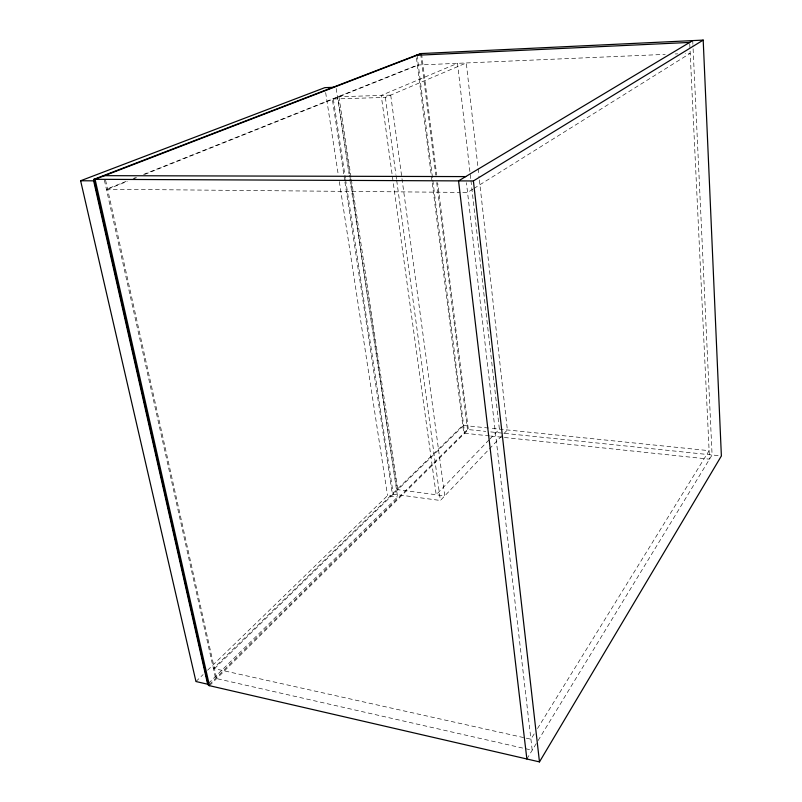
<?xml version="1.0" encoding="UTF-8"?>
<svg xmlns="http://www.w3.org/2000/svg" width="802" height="802" viewBox="0 0 802 802"><rect width="100%" height="100%" fill="white"/><g stroke="black" fill="none" stroke-linecap="round" stroke-linejoin="round"><path stroke-width="0.6" stroke-dasharray="4.01 3.01" d="M526.864 758.983L537.42 741.67M538.072 740.597L712.086 454.965L692.958 45.594M534.212 733.88L530.924 739.203L526.032 738.111M537.5 728.557L709.118 450.674L489.822 428.158M344.94 181.984L392.348 494.032L440.388 500.478L488.498 449.832M489.36 448.919L507.375 429.962L478.964 176.159M488.999 439.927L436.188 494.744L381.231 95.428L457.511 63.328L470.764 179.046M489.862 439.025L499.385 429.14L470.904 180.29M209.482 685.69L468.358 429.581L437.631 182.605M208.53 683.334L397.602 496.969L349.211 175.127M209.212 684.647L467.506 429.491L485.771 431.396M214.455 668.678L463.656 425.471M195.959 681.52L203.117 674.572M207.598 670.231L387.546 495.616L397.602 496.969M472.869 189.152L467.566 192.47L461.32 192.41M473.922 188.49L690.201 53.303L685.209 53.523M344.75 180.741L332.329 99.017L385.371 97.413L466.283 62.947L477.982 167.458M126.145 181.352L106.415 189.232L460.067 192.4M133.102 178.575L135.428 177.643M143.548 174.405L417.381 65.052L665.259 54.376M107.598 189.242L127.307 181.362M134.265 178.575L136.591 177.653M144.701 174.405L418.313 65.012M675.234 53.955L677.73 53.844M488.568 428.027L462.794 425.381L213.392 668.437L524.809 737.84M490.744 431.917L721.379 455.937M489.501 435.897L463.777 433.18L416.148 55.308M490.744 436.037L503.165 437.351M504.408 437.481L709.519 459.175L690.021 49.684M105.583 180.179L216.66 678.592M104.4 180.179L215.598 678.352L532.197 750.231L466.433 182.696M325.652 92.571L338.183 174.174M339.326 181.593L387.546 495.616M333.351 98.987L345.371 178.265M345.562 179.508L393.271 494.162M338.955 96.751L351.176 178.305M351.366 179.538L397.852 489.691M336.178 88.481L349.02 173.894M385.371 97.413L395.867 174.305M396.038 175.548L396.549 179.267M396.719 180.51L440.388 500.478M421.571 53.533L436.709 175.167M420.629 53.584L435.797 175.167M436.719 182.605L467.506 429.491M417.09 55.258L432.679 179.197M432.839 180.44L464.639 433.27M478.122 168.701L478.824 174.916M689.74 43.639L689.981 48.681M692.727 40.601L692.908 44.341M390.714 95.137L337.943 96.781L396.94 489.561L444.759 495.877L390.714 95.137"/><path stroke-width="1.2" d="M539.475 761.9L721.379 455.937L703.194 40.1L420.629 53.584L93.894 179.307L208.42 685.439L539.475 761.9L473.391 180.951L703.194 40.1M692.727 40.601L458.554 180.881L526.864 758.983M421.571 53.533L95.087 179.317L209.482 685.69M80.621 180.761L93.644 180.831L207.638 684.216L195.959 681.52L80.621 180.761L324.89 87.629L333.532 87.328M416.148 55.308L689.68 42.426M103.388 175.658L465.721 176.59M93.894 179.307L473.391 180.951"/></g></svg>
